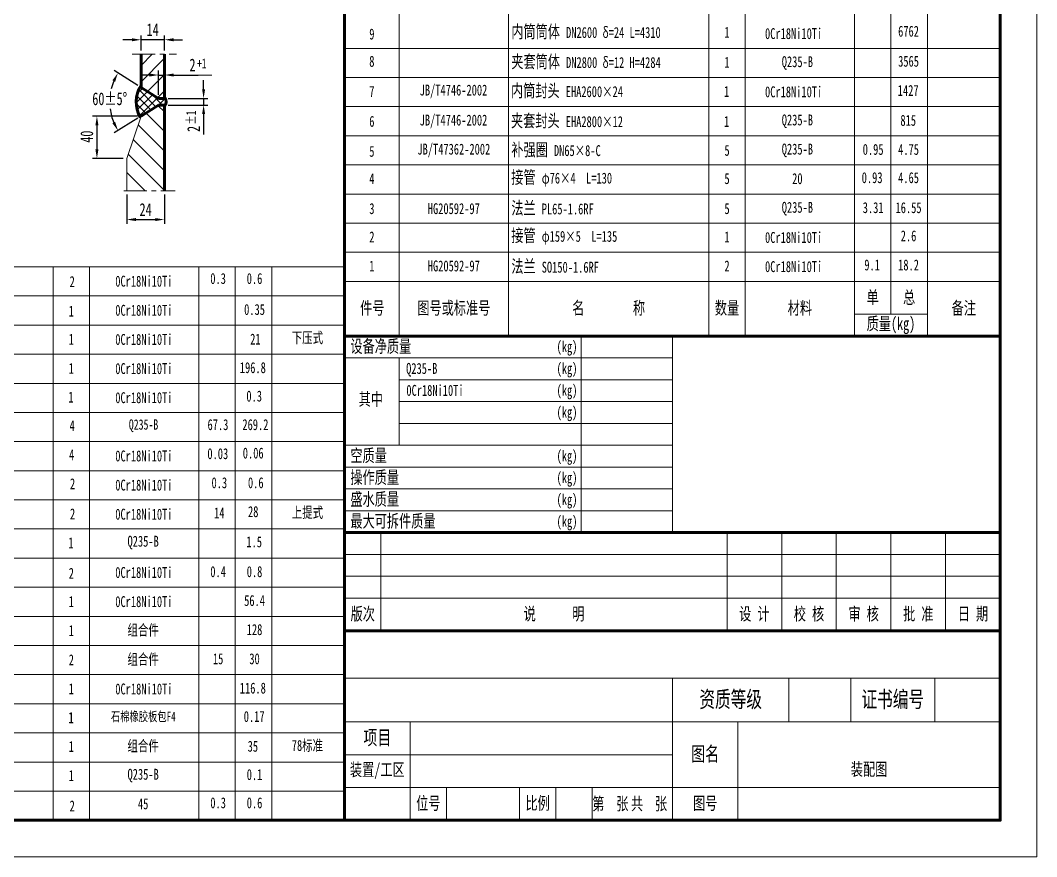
# Model space of a CAD drawing. Header units: millimetres. Extents: x 10132 to 16072, y 1336 to 9746.
# Drawn here: x 13282 to 16072, y 1336 to 3633 of the extents above; entities that cross this region are included whole.
import ezdxf

# ---------------------------------------------------------------- set-up
doc = ezdxf.new("R2010")
doc.units = ezdxf.units.MM
doc.linetypes.add('CENTER', pattern=[50.8, 31.75, -6.35, 6.35, -6.35])
doc.layers.get('DEFPOINTS').update_dxf_attribs({"lineweight": 18})
for name, color, linetype, lineweight in [('点划线', 1, 'CENTER', 15), ('粗实线', 4, 'Continuous', 70), ('细实线', 7, 'Continuous', 18)]:
    doc.layers.add(name, color=color, linetype=linetype, lineweight=lineweight)
doc.styles.get("Standard").update_dxf_attribs({"font": 'SIMFANG.TTF', "width": 0.7, "height": 35})
doc.dimstyles.new('机械标注', dxfattribs={"dimtxt": 35, "dimasz": 25, "dimexe": 12, "dimexo": 10, "dimgap": 10, "dimtad": 1, "dimdec": 1, "dimdsep": 46, "dimtxsty": 'Standard', "dimcen": 2.5, "dimadec": 0, "dimazin": 0, "dimtfac": 1, "dimtdec": 1, "dimtmove": 0, "dimatfit": 0, "dimfxl": 0, "dimarcsym": 0})
doc.dimstyles.new('角度标注', dxfattribs={"dimtxt": 35, "dimasz": 25, "dimexe": 12, "dimexo": 10, "dimgap": 10, "dimtad": 1, "dimtih": 1, "dimtoh": 1, "dimdec": 4, "dimdsep": 46, "dimlunit": 6, "dimtxsty": 'Standard', "dimcen": 1, "dimadec": 0, "dimazin": 0, "dimtfac": 1, "dimtdec": 4, "dimtmove": 0, "dimatfit": 0, "dimfxl": 0, "dimtolj": 1, "dimtzin": 0, "dimarcsym": 0})

# ---------------------------------------------------------------- blocks, each defined once
blk = doc.blocks.new('*D105')
at = {"layer": 'DEFPOINTS', "color": 0}
for p in [(13677.3, 3418.3), (13677.3, 3400.4), (13784.8, 3400.4)]:
    blk.add_point(p, dxfattribs=at)
at = {"layer": '细实线', "color": 0, "lineweight": -2}
for p, q in [((13784.8, 3443.3), (13784.8, 3468.3)), ((13687.3, 3418.3), (13796.8, 3418.3)), ((13784.8, 3418.3), (13784.8, 3400.4)), ((13687.3, 3400.4), (13796.8, 3400.4)), ((13784.8, 3375.4), (13784.8, 3319.1))]:
    blk.add_line(p, q, dxfattribs=at)
at = {"layer": '细实线', "color": 0}
for points in [[(13780.7, 3443.3), (13789, 3443.3), (13784.8, 3418.3)], [(13780.7, 3375.4), (13789, 3375.4), (13784.8, 3400.4)]]:
    blk.add_solid(points, dxfattribs=at)
at = {"layer": '细实线', "color": 0, "insert": (13757.3, 3334.8), "char_height": 35, "attachment_point": 5, "rotation": 90}
blk.add_mtext('2', dxfattribs=at)
blk = doc.blocks.new('*D106')
at = {"layer": 'DEFPOINTS', "color": 0}
for p in [(13613, 3448.6), (13661.2, 3418.3), (13529.5, 3381.7), (13661.2, 3400.4), (13613, 3370)]:
    blk.add_point(p, dxfattribs=at)
at = {"layer": '细实线', "color": 0, "lineweight": -2}
for p, q in [((13604.5, 3454), (13539.6, 3494.8)), ((13604.5, 3364.7), (13539.6, 3323.8))]:
    blk.add_line(p, q, dxfattribs=at)
for start, end in [(157.4568, 166.1923), (187.5738, 202.5432)]:
    blk.add_arc((13675.4, 3409.3), 148.5, start, end, dxfattribs=at)
at = {"layer": '细实线', "color": 0}
for points in [[(13534.5, 3468.2), (13541.9, 3464.3), (13549.7, 3488.5)], [(13541.9, 3354.3), (13534.5, 3350.5), (13549.7, 3330.2)]]:
    blk.add_solid(points, dxfattribs=at)
at = {"layer": '细实线', "color": 0, "insert": (13527.1, 3417.3), "char_height": 35, "attachment_point": 5}
blk.add_mtext('\\A1;60±5°', dxfattribs=at)
blk = doc.blocks.new('*D107')
at = {"layer": 'DEFPOINTS', "color": 0}
for p in [(13613, 3579.6), (13613, 3540.2), (13677.3, 3540.2)]:
    blk.add_point(p, dxfattribs=at)
at = {"layer": '细实线', "color": 0, "lineweight": -2}
for p, q in [((13588, 3579.6), (13563, 3579.6)), ((13613, 3550.2), (13613, 3591.6)), ((13677.3, 3579.6), (13613, 3579.6)), ((13677.3, 3550.2), (13677.3, 3591.6)), ((13702.3, 3579.6), (13727.3, 3579.6))]:
    blk.add_line(p, q, dxfattribs=at)
at = {"layer": '细实线', "color": 0}
for points in [[(13588, 3583.7), (13588, 3575.4), (13613, 3579.6)], [(13702.3, 3583.7), (13702.3, 3575.4), (13677.3, 3579.6)]]:
    blk.add_solid(points, dxfattribs=at)
at = {"layer": '细实线', "color": 0, "insert": (13645.1, 3607.1), "char_height": 35, "attachment_point": 5}
blk.add_mtext('14', dxfattribs=at)
blk = doc.blocks.new('*D108')
at = {"layer": 'DEFPOINTS', "color": 0}
for p in [(13573.8, 3164.7), (13677.3, 3164.7), (13677.3, 3085.8)]:
    blk.add_point(p, dxfattribs=at)
at = {"layer": '细实线', "color": 0, "lineweight": -2}
for p, q in [((13573.8, 3154.7), (13573.8, 3073.8)), ((13677.3, 3154.7), (13677.3, 3073.8)), ((13598.8, 3085.8), (13652.3, 3085.8))]:
    blk.add_line(p, q, dxfattribs=at)
at = {"layer": '细实线', "color": 0}
for points in [[(13598.8, 3090), (13598.8, 3081.7), (13573.8, 3085.8)], [(13652.3, 3090), (13652.3, 3081.7), (13677.3, 3085.8)]]:
    blk.add_solid(points, dxfattribs=at)
at = {"layer": '细实线', "color": 0, "insert": (13625.6, 3113.3), "char_height": 35, "attachment_point": 5}
blk.add_mtext('24', dxfattribs=at)
blk = doc.blocks.new('*D109')
at = {"layer": 'DEFPOINTS', "color": 0}
for p in [(13613, 3370), (13491.9, 3253.7), (13573.8, 3253.7)]:
    blk.add_point(p, dxfattribs=at)
at = {"layer": '细实线', "color": 0, "lineweight": -2}
for p, q in [((13603, 3370), (13479.9, 3370)), ((13491.9, 3345), (13491.9, 3278.7)), ((13563.8, 3253.7), (13479.9, 3253.7))]:
    blk.add_line(p, q, dxfattribs=at)
at = {"layer": '细实线', "color": 0}
for points in [[(13487.8, 3345), (13496.1, 3345), (13491.9, 3370)], [(13487.8, 3278.7), (13496.1, 3278.7), (13491.9, 3253.7)]]:
    blk.add_solid(points, dxfattribs=at)
at = {"layer": '细实线', "color": 0, "insert": (13464.4, 3313.4), "char_height": 35, "attachment_point": 5, "rotation": 90}
blk.add_mtext('40', dxfattribs=at)
blk = doc.blocks.new('*D110')
at = {"layer": 'DEFPOINTS', "color": 0}
for p in [(13677.3, 3482.8), (13661.2, 3418.3), (13677.3, 3418.3)]:
    blk.add_point(p, dxfattribs=at)
at = {"layer": '细实线', "color": 0, "lineweight": -2}
for p, q in [((13661.2, 3428.3), (13661.2, 3494.8)), ((13677.3, 3428.3), (13677.3, 3494.8)), ((13636.2, 3482.8), (13611.2, 3482.8)), ((13661.2, 3482.8), (13677.3, 3482.8)), ((13702.3, 3482.8), (13770, 3482.8))]:
    blk.add_line(p, q, dxfattribs=at)
at = {"layer": '细实线', "color": 0}
for points in [[(13636.2, 3486.9), (13636.2, 3478.6), (13661.2, 3482.8)], [(13702.3, 3486.9), (13702.3, 3478.6), (13677.3, 3482.8)]]:
    blk.add_solid(points, dxfattribs=at)
at = {"layer": '细实线', "color": 0, "insert": (13754.3, 3510.3), "char_height": 35, "attachment_point": 5}
blk.add_mtext('2', dxfattribs=at)

msp = doc.modelspace()

# ---------------------------------------------------------------- hatches: boundary and pattern name
at = {"layer": '细实线'}
h = msp.add_hatch(dxfattribs=at)
h.set_pattern_fill('ANSI31', color=256, scale=10, style=0)
h.set_pattern_definition([(45, (-5.965, 38.038), (-22.45064, 22.45064), [])])
h.paths.add_polyline_path([(13677.31623, 3540.21992), (13612.95542, 3540.21992), (13612.95542, 3448.6421), (13661.15434, 3418.28621), (13677.31623, 3418.28621)])
h = msp.add_hatch(dxfattribs=at)
h.set_pattern_fill('ANSI37', color=256, scale=5, style=0)
h.set_pattern_definition([(45, (-5.965, 38.038), (-11.22532, 11.22532), []), (135, (-5.965, 38.038), (-11.22532, -11.22532), [])])
h.paths.add_polyline_path([(13677.31623, 3422.61552), (13677.31623, 3418.28621), (13661.15434, 3418.28621), (13612.95542, 3448.6421), (13612.95542, 3454.62979, 0.2828182604), (13611.69085, 3366.26862), (13612.95542, 3370.02861), (13661.15434, 3400.38451), (13677.31623, 3400.38451), (13677.31623, 3396.0552, 0.3749979613)])
h = msp.add_hatch(dxfattribs=at)
h.set_pattern_fill('ANSI31', color=256, scale=12, angle=90, style=0)
h.set_pattern_definition([(135, (-5.965, 38.04), (-26.94077, -26.94077), [])])
h.paths.add_polyline_path([(13677.31623, 3400.38451), (13661.15434, 3400.38451), (13612.95542, 3370.02861), (13573.84434, 3253.73838), (13573.84434, 3164.66488), (13677.31623, 3164.66488)])

# ---------------------------------------------------------------- linework, layer by layer
at = {"layer": '点划线', "lineweight": 18, "ltscale": 2}
for p, q in [((13588.30014, 3540.21992), (13710.5945, 3540.21992)), ((13565.53736, 3164.66488), (13706.34096, 3164.66488))]:
    msp.add_line(p, q, dxfattribs=at)
at = {"layer": '粗实线'}
for p, q in [((14171.69721, 2765.97026), (14171.69721, 5475.97026)), ((13612.95542, 3448.6421), (13612.95542, 3540.21992)), ((13677.31623, 3418.28621), (13677.31623, 3540.21992)), ((13661.15434, 3418.28621), (13612.95542, 3448.6421)), ((13677.31623, 3418.28621), (13661.15434, 3418.28621)), ((13661.15434, 3400.38451), (13612.95542, 3370.02861)), ((13677.31623, 3400.38451), (13661.15434, 3400.38451)), ((13677.31623, 3164.66488), (13677.31623, 3400.38451)), ((14171.69721, 1435.97026), (14171.69721, 2765.97026)), ((14171.69721, 2765.97026), (15971.69721, 2765.97026)), ((14171.69721, 2225.97026), (15971.69721, 2225.97026)), ((14171.69721, 1955.97026), (15971.69721, 1955.97026))]:
    msp.add_line(p, q, dxfattribs=at)
at = {"layer": '粗实线', "lineweight": 18, "ltscale": 2}
for p, q in [((13612.95542, 3370.02861), (13573.84434, 3253.73838)), ((13573.84434, 3253.73838), (13573.84434, 3164.66488))]:
    msp.add_line(p, q, dxfattribs=at)
at = {"layer": '粗实线'}
msp.add_lwpolyline([(10381.69721, 1435.97026), (15971.69721, 1435.97026), (15971.69721, 9645.97026), (10381.69721, 9645.97026)], close=True, dxfattribs=at)
for centre, radius, start, end in [((13684.18333, 3409.42078), 84.36391, 147.59632823, 210.96131446), ((13662.09927, 3409.33536), 20.19699, 318.88811437, 41.11188563)]:
    msp.add_arc(centre, radius, start, end, dxfattribs=at)
at = {"layer": '细实线'}
for p, q in [((14321.69721, 2765.97026), (14321.69721, 5475.97026)), ((14621.69721, 2765.97026), (14621.69721, 5475.97026)), ((15171.69721, 2765.97026), (15171.69721, 5475.97026)), ((15271.69721, 2765.97026), (15271.69721, 5475.97026)), ((15571.69721, 2765.97026), (15571.69721, 5475.97026)), ((15671.69721, 2825.97026), (15671.69721, 5475.97026)), ((15771.69721, 2765.97026), (15771.69721, 5475.97026)), ((14171.69721, 3555.97026), (15971.69721, 3555.97026)), ((14171.69721, 3475.97026), (15971.69721, 3475.97026)), ((14171.69721, 3395.97026), (15971.69721, 3395.97026)), ((14171.69721, 3315.97026), (15971.69721, 3315.97026)), ((14171.69721, 3235.97026), (15971.69721, 3235.97026)), ((14171.69721, 3155.97026), (15971.69721, 3155.97026)), ((14171.69721, 3075.97026), (15971.69721, 3075.97026)), ((14171.69721, 2995.97026), (15971.69721, 2995.97026)), ((12371.69721, 2955.97026), (14171.69721, 2955.97026)), ((13371.69721, 1435.97026), (13371.69721, 2955.97026)), ((13471.69721, 1435.97026), (13471.69721, 2955.97026)), ((13771.69721, 1435.97026), (13771.69721, 2955.97026)), ((13871.69721, 1435.97026), (13871.69721, 2955.97026)), ((13971.69721, 1435.97026), (13971.69721, 2955.97026)), ((14171.69721, 2915.97026), (15971.69721, 2915.97026)), ((12371.69721, 2875.97026), (14171.69721, 2875.97026)), ((15571.69721, 2825.97026), (15771.69721, 2825.97026)), ((12371.69721, 2795.97026), (14171.69721, 2795.97026)), ((14821.69721, 2225.97026), (14821.69721, 2765.97026)), ((15071.69721, 2225.97026), (15071.69721, 2765.97026)), ((12371.69721, 2715.97026), (14171.69721, 2715.97026)), ((14171.69721, 2705.97026), (15071.69721, 2705.97026)), ((14171.69721, 2705.97026), (14321.69721, 2705.97026)), ((14321.69721, 2705.97026), (14321.69721, 2465.97026)), ((12371.69721, 2635.97026), (14171.69721, 2635.97026)), ((14321.69721, 2645.97026), (15071.69721, 2645.97026)), ((14321.69721, 2585.97026), (15071.69721, 2585.97026)), ((12371.69721, 2555.97026), (14171.69721, 2555.97026)), ((14321.69721, 2525.97026), (15071.69721, 2525.97026)), ((12371.69721, 2475.97026), (14171.69721, 2475.97026)), ((14171.69721, 2465.97026), (15071.69721, 2465.97026)), ((14171.69721, 2405.97026), (15071.69721, 2405.97026)), ((12371.69721, 2395.97026), (14171.69721, 2395.97026)), ((14171.69721, 2345.97026), (15071.69721, 2345.97026)), ((12371.69721, 2315.97026), (14171.69721, 2315.97026)), ((14171.69721, 2285.97026), (15071.69721, 2285.97026)), ((12371.69721, 2235.97026), (14171.69721, 2235.97026)), ((14271.69721, 1955.97026), (14271.69721, 2225.97026)), ((15221.69721, 1955.97026), (15221.69721, 2225.97026)), ((15371.69721, 1955.97026), (15371.69721, 2225.97026)), ((15521.69721, 1955.97026), (15521.69721, 2225.97026)), ((15671.69721, 1955.97026), (15671.69721, 2225.97026)), ((15821.69721, 1955.97026), (15821.69721, 2225.97026)), ((12371.69721, 2155.97026), (14171.69721, 2155.97026)), ((14171.69721, 2165.97026), (15971.69721, 2165.97026)), ((14171.69721, 2105.97026), (15971.69721, 2105.97026)), ((12371.69721, 2075.97026), (14171.69721, 2075.97026)), ((14171.69721, 2045.97026), (15971.69721, 2045.97026)), ((12371.69721, 1995.97026), (14171.69721, 1995.97026)), ((12371.69721, 1915.97026), (14171.69721, 1915.97026)), ((12371.69721, 1835.97026), (14171.69721, 1835.97026)), ((14171.69721, 1825.97026), (15971.69721, 1825.97026)), ((15071.69721, 1435.97026), (15071.69721, 1825.97026)), ((15391.69721, 1825.97026), (15391.69721, 1705.97026)), ((15561.69721, 1825.97026), (15561.69721, 1705.97026)), ((15791.69721, 1825.97026), (15791.69721, 1705.97026)), ((12371.69721, 1755.97026), (14171.69721, 1755.97026)), ((12371.69721, 1755.97026), (14171.69721, 1755.97026)), ((14171.69721, 1705.97026), (15971.69721, 1705.97026)), ((14351.69721, 1435.97026), (14351.69721, 1705.97026)), ((15251.69721, 1435.97026), (15251.69721, 1705.97026)), ((12371.69721, 1675.97026), (14171.69721, 1675.97026)), ((12371.69721, 1675.97026), (14171.69721, 1675.97026)), ((12371.69721, 1595.97026), (14171.69721, 1595.97026)), ((12371.69721, 1595.97026), (14171.69721, 1595.97026)), ((14171.69721, 1615.97026), (15071.69721, 1615.97026)), ((12371.69721, 1515.97026), (14171.69721, 1515.97026)), ((12371.69721, 1515.97026), (14171.69721, 1515.97026)), ((14171.69721, 1525.97026), (15971.69721, 1525.97026)), ((14451.69721, 1435.97026), (14451.69721, 1525.97026)), ((14651.69721, 1435.97026), (14651.69721, 1525.97026)), ((14751.69721, 1435.97026), (14751.69721, 1525.97026)), ((14851.69721, 1435.97026), (14851.69721, 1525.97026))]:
    msp.add_line(p, q, dxfattribs=at)
at = {"layer": '细实线', "lineweight": 18, "ltscale": 2}
msp.add_line((13769.96751, 3482.76064), (13807.00943, 3482.76064), dxfattribs=at)
at = {"layer": '细实线'}
msp.add_lwpolyline([(10131.69721, 1335.97026), (16071.69721, 1335.97026), (16071.69721, 9745.97026), (10131.69721, 9745.97026)], close=True, dxfattribs=at)

# ---------------------------------------------------------------- texts
for s, insert, char_height, width, attachment_point in [('{\\f宋体|b0|i0|c134|p2;9}', (14246.69721, 3595.12184), 30, 150, 5), ('内筒筒体 {\\H0.8571x;DN2600 δ=24 L=4310}', (14629.50179, 3600.16179), 35, 550, 4), ('{\\f宋体|b0|i0|c134|p2;1}', (15221.69721, 3600.16179), 30, 150, 5), ('0Cr18Ni10Ti', (15325.96067, 3611.58426), 30, 300, 1), ('{\\fSimSun|b0|i0|c134|p2;6762}', (15719.97353, 3602.8109), 30, 150, 5), ('{\\fSimSun|b0|i0|c134|p2;+1}', (13767.11708, 3514.56354), 27, 16.08048, 4), ('{\\f宋体|b0|i0|c134|p2;8}', (14246.69721, 3520.16179), 30, 150, 5), ('夹套筒体 {\\H0.8571x;DN2800 δ=12 H=4284}', (14629.50179, 3517.76168), 35, 550, 4), ('{\\f宋体|b0|i0|c134|p2;1}', (15221.69721, 3517.76168), 30, 150, 5), ('Q235-B', (15414.76119, 3515.60135), 30, 150, 5), ('{\\fSimSun|b0|i0|c134|p2;3565}', (15719.97353, 3520.41079), 30, 150, 5), ('内筒封头 {\\H0.8571x;EHA2600×24}', (14628.55877, 3437.78944), 35, 550, 4), ('{\\f宋体|b0|i0|c134|p2;7}', (14246.69721, 3437.76168), 30, 150, 5), ('{\\f宋体|b0|i0|c134|p2;JB/T4746-2002}', (14470.75419, 3437.78944), 30, 150, 5), ('{\\f宋体|b0|i0|c134|p2;1}', (15220.75419, 3437.78944), 30, 150, 5), ('0Cr18Ni10Ti', (15325.96067, 3451.58426), 30, 300, 1), ('{\\fSimSun|b0|i0|c134|p2;1427}', (15719.03051, 3440.43855), 30, 150, 5), ('{\\f宋体|b0|i0|c134|p2;JB/T4746-2002}', (14470.75419, 3355.38933), 30, 150, 5), ('夹套封头 {\\H0.8571x;EHA2800×12}', (14628.55877, 3355.38933), 35, 550, 4), ('{\\f宋体|b0|i0|c134|p2;6}', (14246.69721, 3355.36161), 30, 150, 5), ('{\\f宋体|b0|i0|c134|p2;1}', (15220.75419, 3355.38933), 30, 150, 5), ('Q235-B', (15414.76119, 3355.60135), 30, 150, 5), ('{\\fSimSun|b0|i0|c134|p2;815}', (15719.03051, 3358.03844), 30, 150, 5), ('JB/T47362-2002', (14471.69721, 3275.60135), 30, 150, 5), ('补强圈 {\\H0.8571x;DN65×8-C}', (14629.50179, 3275.60135), 35, 550, 4), ('Q235-B', (15414.76119, 3275.60135), 30, 150, 5), ('{\\fSimSun|b0|i0|c134|p2;0.95}', (15622.76615, 3278.25046), 30, 150, 5), ('{\\fSimSun|b0|i0|c134|p2;4.75}', (15719.97353, 3278.25046), 30, 150, 5), ('{\\f宋体|b0|i0|c134|p2;5}', (14246.69721, 3272.9615), 30, 150, 5), ('{\\fSimSun|b0|i0|c134|p2;5}', (15221.69721, 3275.60135), 30, 150, 5), ('{\\f宋体|b0|i0|c134|p2;4}', (14246.69721, 3198.00146), 30, 150, 5), ('接管 {\\H0.8571x;φ76×4  L=130}', (14629.50179, 3198.00146), 35, 550, 4), ('{\\fSimSun|b0|i0|c134|p2;5}', (15221.69721, 3198.00146), 30, 150, 5), ('{\\f宋体|b0|i0|c134|p2;20}', (15414.76119, 3198.00146), 30, 150, 5), ('{\\fSimSun|b0|i0|c134|p2;0.93}', (15619.97353, 3200.65057), 30, 150, 5), ('{\\fSimSun|b0|i0|c134|p2;4.65}', (15719.97353, 3200.65057), 30, 150, 5), ('{\\f宋体|b0|i0|c134|p2;3}', (14246.69721, 3115.60135), 30, 150, 5), ('{\\f宋体|b0|i0|c134|p2;HG20592-97}', (14471.69721, 3115.60135), 30, 150, 5), ('法兰 {\\H0.8571x;PL65-1.6RF}', (14629.50179, 3115.60135), 35, 550, 4), ('{\\fSimSun|b0|i0|c134|p2;5}', (15221.69721, 3115.60135), 30, 150, 5), ('Q235-B', (15414.76119, 3115.60135), 30, 150, 5), ('{\\fSimSun|b0|i0|c134|p2;3.31}', (15622.76615, 3118.25046), 30, 150, 5), ('{\\fSimSun|b0|i0|c134|p2;16.55}', (15719.97353, 3118.25046), 30, 150, 5), ('{\\f宋体|b0|i0|c134|p2;2}', (14246.69721, 3038.16132), 30, 150, 5), ('接管 {\\H0.8571x;φ159×5  L=135}', (14629.50179, 3038.16132), 35, 550, 4), ('{\\fSimSun|b0|i0|c134|p2;1}', (15221.69721, 3038.16132), 30, 150, 5), ('0Cr18Ni10Ti', (15325.96067, 3051.58426), 30, 300, 1), ('{\\fSimSun|b0|i0|c134|p2;2.6}', (15719.97353, 3040.81043), 30, 150, 5), ('1', (14246.69721, 2958.24123), 30, 150, 5), ('{\\f宋体|b0|i0|c134|p2;HG20592-97}', (14471.69721, 2958.24123), 30, 150, 5), ('法兰 {\\H0.8571x;SO150-1.6RF}', (14629.50179, 2955.60135), 35, 550, 4), ('{\\fSimSun|b0|i0|c134|p2;2}', (15221.69721, 2958.24123), 30, 150, 5), ('0Cr18Ni10Ti', (15325.96067, 2971.58426), 30, 300, 1), ('{\\fSimSun|b0|i0|c134|p2;9.1}', (15619.97353, 2960.89035), 30, 150, 5), ('{\\fSimSun|b0|i0|c134|p2;18.2}', (15719.97353, 2960.89035), 30, 150, 5), ('{\\fSimSun|b0|i0|c134|p2;2}', (13424.07707, 2915.35465), 30, 150, 5), ('0Cr18Ni10Ti', (13542.347, 2931.58426), 30, 300, 1), ('{\\fSimSun|b0|i0|c134|p2;0.3}', (13824.63148, 2923.64555), 30, 150, 5), ('{\\fSimSun|b0|i0|c134|p2;0.6}', (13924.63148, 2923.64555), 30, 150, 5), ('单', (15621.69721, 2870.42286), 35, 100, 5), ('总', (15721.69721, 2870.42286), 35, 100, 5), ('{\\fSimSun|b0|i0|c134|p2;1}', (13421.69721, 2834.28487), 30, 150, 5), ('0Cr18Ni10Ti', (13542.347, 2851.58426), 30, 300, 1), ('{\\fSimSun|b0|i0|c134|p2;0.35}', (13924.63148, 2838.57833), 30, 150, 5), ('件号', (14247.86475, 2840.97026), 35, 147.664, 5), ('图号或标准号', (14471.69721, 2840.97026), 35, 300, 5), ('名        称', (14896.69721, 2840.97026), 35, 550, 5), ('数量', (15221.69721, 2840.97026), 35, 100, 5), ('材料', (15421.69721, 2840.97026), 35, 300, 5), ('备注', (15871.69721, 2840.97026), 35, 200, 5), ('质量(kg)', (15671.69721, 2794.41696), 35, 200, 5), ('{\\f宋体|b0|i0|c134|p2;1}', (13421.69721, 2757.09754), 30, 150, 5), ('0Cr18Ni10Ti', (13542.347, 2771.58426), 30, 300, 1), ('{\\fSimSun|b0|i0|c134|p2;21}', (13927.01134, 2757.53442), 30, 150, 5), ('下压式', (14069.7627, 2759.86802), 30, 150, 5), ('设备净质量  ', (14187.67258, 2735.97026), 35, 461.135, 4), ('(kg)', (14810.9434, 2731.99793), 30, 116.929, 6), ('{\\f宋体|b0|i0|c134|p2;1}', (13421.69721, 2677.09754), 30, 150, 5), ('0Cr18Ni10Ti', (13542.347, 2691.58426), 30, 300, 1), ('{\\fSimSun|b0|i0|c134|p2;196.8}', (13919.92256, 2678.84616), 30, 150, 5), ('Q235-B', (14383.58341, 2673.15809), 30, 150, 5), ('(kg)', (14810.9434, 2671.99793), 30, 116.929, 6), ('0Cr18Ni10Ti', (14341.39445, 2631.64694), 30, 300, 1), ('(kg)', (14810.9434, 2611.99793), 30, 116.929, 6), ('{\\f宋体|b0|i0|c134|p2;1}', (13420.70897, 2598.08832), 30, 150, 5), ('0Cr18Ni10Ti', (13542.347, 2611.58426), 30, 300, 1), ('{\\fSimSun|b0|i0|c134|p2;0.3}', (13923.64323, 2600.73744), 30, 150, 5), ('其中', (14210.34908, 2590.75848), 35, 227.893, 4), ('(kg)', (14810.9434, 2551.99793), 30, 116.929, 6), ('{\\fSimSun|b0|i0|c134|p2;4}', (13424.07707, 2519.7236), 30, 150, 5), ('Q235-B', (13619.95062, 2519.42896), 28.2843, 210, 5), ('{\\fSimSun|b0|i0|c134|p2;67.3}', (13824.19032, 2522.37271), 30, 150, 5), ('{\\fSimSun|b0|i0|c134|p2;269.2}', (13927.01134, 2522.37271), 30, 150, 5), ('{\\fSimSun|b0|i0|c134|p2;0.03}', (13823.76005, 2442.5569), 30, 150, 5), ('{\\fSimSun|b0|i0|c134|p2;0.06}', (13920.96743, 2444.2598), 30, 150, 5), ('空质量  ', (14187.67258, 2435.97026), 35, 461.135, 4), ('(kg)', (14810.9434, 2431.99793), 30, 116.929, 6), ('{\\fSimSun|b0|i0|c134|p2;4}', (13422.69112, 2439.90779), 30, 150, 5), ('0Cr18Ni10Ti', (13542.347, 2451.58426), 30, 300, 1), ('操作质量', (14187.67258, 2375.97026), 35, 461.135, 4), ('{\\fSimSun|b0|i0|c134|p2;2}', (13425.07098, 2360.093), 30, 150, 5), ('0Cr18Ni10Ti', (13542.347, 2371.58426), 30, 300, 1), ('{\\f宋体|b0|i0|c134|p2;0.3}', (13828.00524, 2362.74211), 30, 150, 5), ('{\\fSimSun|b0|i0|c134|p2;0.6}', (13928.00524, 2362.74211), 30, 150, 5), ('(kg)', (14810.9434, 2371.99793), 30, 116.929, 6), ('盛水质量', (14187.67258, 2315.97026), 35, 461.135, 4), ('(kg)', (14810.9434, 2311.99793), 30, 116.929, 6), ('{\\fSimSun|b0|i0|c134|p2;2}', (13425.07098, 2277.41767), 30, 150, 5), ('0Cr18Ni10Ti', (13542.347, 2291.58426), 30, 300, 1), ('{\\fSimSun|b0|i0|c134|p2;14}', (13828.00524, 2280.06678), 30, 150, 5), ('{\\fSimSun|b0|i0|c134|p2;28}', (13920.96743, 2283.35959), 30, 150, 5), ('上提式', (14069.7627, 2279.86802), 30, 150, 5), ('最大可拆件质量', (14187.67258, 2255.97026), 35, 461.135, 4), ('(kg)', (14810.9434, 2251.99793), 30, 116.929, 6), ('{\\f宋体|b0|i0|c134|p2;1}', (13420.70897, 2197.8565), 30, 150, 5), ('{\\f宋体|b0|i0|c134|p2;Q235-B}', (13618.81219, 2198.60165), 30, 150, 5), ('{\\f宋体|b0|i0|c134|p2;1.5}', (13923.64323, 2200.50561), 30, 150, 5), ('{\\fSimSun|b0|i0|c134|p2;2}', (13421.69721, 2114.28487), 30, 150, 5), ('0Cr18Ni10Ti', (13542.347, 2131.58426), 30, 300, 1), ('{\\fSimSun|b0|i0|c134|p2;0.4}', (13824.63148, 2118.57833), 30, 150, 5), ('{\\fSimSun|b0|i0|c134|p2;0.8}', (13924.63148, 2118.57833), 30, 150, 5), ('{\\fSimSun|b0|i0|c134|p2;1}', (13421.69721, 2036.62757), 30, 150, 5), ('0Cr18Ni10Ti', (13542.347, 2051.58426), 30, 300, 1), ('{\\fSimSun|b0|i0|c134|p2;56.4}', (13924.63148, 2039.27668), 30, 150, 5), ('版次', (14221.69721, 2000.97026), 35, 100, 5), ('说      明', (14746.69721, 2000.97026), 35, 950, 5), ('设 计', (15296.69721, 2000.97026), 35, 150, 5), ('校 核', (15446.69721, 2000.97026), 35, 150, 5), ('审 核', (15596.69721, 2000.97026), 35, 150, 5), ('批 准', (15746.69721, 2000.97026), 35, 150, 5), ('日 期', (15896.69721, 2000.97026), 35, 150, 5), ('{\\f宋体|b0|i0|c134|p2;1}', (13421.69721, 1956.76776), 30, 150, 5), ('{\\f宋体|b0|i0|c134|p2;组合件}', (13618.81219, 1956.76776), 30, 150, 5), ('{\\fSimSun|b0|i0|c134|p2;128}', (13924.63148, 1959.41687), 30, 150, 5), ('{\\f宋体|b0|i0|c134|p2;组合件}', (13618.81219, 1876.62757), 30, 150, 5), ('{\\fSimSun|b0|i0|c134|p2;2}', (13421.69721, 1876.62757), 30, 150, 5), ('{\\fSimSun|b0|i0|c134|p2;15}', (13824.63148, 1879.27668), 30, 150, 5), ('{\\fSimSun|b0|i0|c134|p2;30}', (13924.63148, 1879.27668), 30, 150, 5), ('{\\fSimSun|b0|i0|c134|p2;116.8}', (13919.92256, 1798.84616), 30, 150, 5), ('{\\f宋体|b0|i0|c134|p2;1}', (13421.69721, 1797.09754), 30, 150, 5), ('0Cr18Ni10Ti', (13542.347, 1811.58426), 30, 300, 1), ('资质等级', (15231.69721, 1765.97026), 45, 320, 5), ('证书编号', (15676.69721, 1765.97026), 45, 230, 5), ('{\\f宋体|b0|i0|c134|p2;1}', (13420.70897, 1718.08832), 30, 150, 5), ('{\\f宋体|b0|i0|c134|p2;1}', (13421.69721, 1717.09754), 30, 150, 5), ('石棉橡胶板包F4', (13619.22012, 1719.6467), 26, 210, 5), ('{\\f宋体|b0|i0|c134|p2;0.17}', (13923.64323, 1720.73744), 30, 150, 5), ('项目', (14261.69721, 1660.97026), 40, 180, 5), ('{\\f宋体|b0|i0|c134|p2;1}', (13421.69721, 1638.60165), 30, 150, 5), ('{\\f宋体|b0|i0|c134|p2;组合件}', (13618.81219, 1638.74189), 30, 150, 5), ('{\\fSimSun|b0|i0|c134|p2;35}', (13919.97353, 1639.04593), 30, 150, 5), ('78标准', (14069.7627, 1639.86802), 30, 150, 5), ('图名', (15161.69721, 1615.97026), 40, 180, 5), ('装置/工区', (14261.69721, 1570.97026), 35, 180, 5), ('\\P{\\H0.7x;装配图}', (15611.69721, 1615.97026), 50, 720, 5), ('{\\f宋体|b0|i0|c134|p2;1}', (13421.69721, 1558.60165), 30, 150, 5), ('{\\f宋体|b0|i0|c134|p2;Q235-B}', (13618.81219, 1558.60165), 30, 150, 5), ('{\\fSimSun|b0|i0|c134|p2;0.1}', (13924.63148, 1561.25076), 30, 150, 5), ('{\\fSimSun|b0|i0|c134|p2;2}', (13424.07707, 1475.35465), 30, 150, 5), ('{\\f宋体|b0|i0|c134|p2;45}', (13618.81219, 1480.99644), 30, 150, 5), ('{\\fSimSun|b0|i0|c134|p2;0.3}', (13824.63148, 1483.64555), 30, 150, 5), ('{\\fSimSun|b0|i0|c134|p2;0.6}', (13924.63148, 1483.64555), 30, 150, 5), ('位号', (14401.69721, 1480.97026), 35, 100, 5), ('比例', (14701.69721, 1480.97026), 35, 100, 5), ('第', (14851.69721, 1479.50939), 35, 61.887, 4), ('张', (14917.54501, 1479.50939), 35, 61.887, 4), ('共', (14957.93167, 1479.50939), 35, 61.887, 4), ('张', (15023.77946, 1479.50939), 35, 61.887, 4), ('图号', (15161.69721, 1480.97026), 35, 180, 5)]:
    msp.add_mtext(s, dxfattribs=dict(at, insert=insert, char_height=char_height, width=width, attachment_point=attachment_point))
at = {"layer": '细实线', "insert": (13750.40228, 3346.31387), "char_height": 27, "width": 16.08048, "attachment_point": 4, "rotation": 90}
msp.add_mtext('{\\f宋体|b0|i0|c134|p2;±1}', dxfattribs=at)

# ---------------------------------------------------------------- dimensions: what is measured, and where the dimension line sits
at = {"layer": '细实线'}
dim = msp.add_linear_dim(base=(13612.95542, 3579.5666), p1=(13677.31623, 3540.21992), p2=(13612.95542, 3540.21992), text='14', dimstyle='机械标注', dxfattribs=at)
dim.commit()
dim.dimension.update_dxf_attribs({"geometry": '*D107', "text_midpoint": (13645.13583, 3579.5666), "dimtype": 160})
for base, p1, p2, angle, text, picture, middle in [((13677.31623, 3482.76064), (13661.15434, 3418.28621), (13677.31623, 3418.28621), 180, '2', '*D110', (13754.33914, 3482.76064)), ((13491.94438, 3253.73838), (13612.95542, 3370.02861), (13573.84434, 3253.73838), 90, '40', '*D109', (13491.94438, 3313.39312))]:
    dim = msp.add_linear_dim(base=base, p1=p1, p2=p2, angle=angle, text=text, dimstyle='机械标注', dxfattribs=at)
    dim.commit()
    dim.dimension.update_dxf_attribs({"geometry": picture, "text_midpoint": middle, "dimtype": 160})
dim = msp.add_angular_dim_2l(base=(13529.50265, 3381.68365), line1=((13661.15434, 3400.38451), (13612.95542, 3370.02861)), line2=((13661.15434, 3418.28621), (13612.95542, 3448.6421)), text='60±5°', dimstyle='角度标注', dxfattribs=at)
dim.commit()
dim.dimension.update_dxf_attribs({"geometry": '*D106', "text_midpoint": (13527.11686, 3417.26775), "dimtype": 162})
dim = msp.add_linear_dim(base=(13784.83981, 3400.38451), p1=(13677.31623, 3418.28621), p2=(13677.31623, 3400.38451), angle=90, text='2', dimstyle='机械标注', dxfattribs=at)
dim.commit()
dim.dimension.update_dxf_attribs({"geometry": '*D105', "text_midpoint": (13757.33981, 3334.75613)})
dim = msp.add_linear_dim(base=(13677.31623, 3085.82918), p1=(13573.84434, 3164.66488), p2=(13677.31623, 3164.66488), text='24', dimstyle='机械标注', dxfattribs=at)
dim.commit()
dim.dimension.update_dxf_attribs({"geometry": '*D108', "text_midpoint": (13625.58029, 3113.32918)})

doc.saveas('drawing.dxf')
